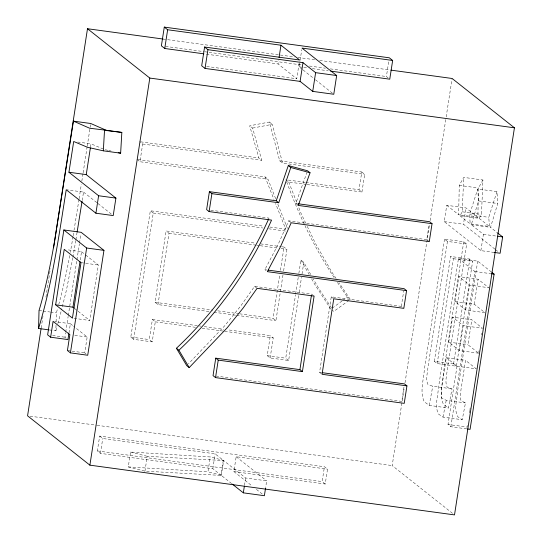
<?xml version="1.0" encoding="UTF-8"?>
<svg xmlns="http://www.w3.org/2000/svg" width="542" height="542" viewBox="0 0 542 542"><rect width="100%" height="100%" fill="white"/><g stroke="black" fill="none" stroke-linecap="round" stroke-linejoin="round"><path stroke-width="0.41" stroke-dasharray="2.71 2.03" d="M482.936 180.005L478.498 188.006L477.854 217.315L458.627 214.693L459.27 185.384L463.708 177.383L482.936 180.005L481.479 214.429L479.182 218.365L459.955 215.743L462.245 211.807L463.708 177.383M49.281 329.915L55.873 330.81L56.022 325.105M56.104 321.84L56.341 312.87A143.379 25.013 -82.2 0 0 57.669 308.323M41.158 328.039L42.974 316.338M45.948 297.104L50.352 268.683M78.976 199.531L74.058 230.052M79.105 198.69L81.3 184.49M81.822 181.15L82.987 173.63M83.116 172.79L87.12 146.896M87.255 146.055L90.616 124.335M90.487 147.173L91.002 143.847L77.818 142.045M66.138 338.154L64.938 337.205L65.582 333.039M65.711 332.212L68.156 316.392M68.285 315.566L76.795 260.634M76.923 259.801L79.369 243.988M79.498 243.155L80.914 234.002M68.969 332.903L70.385 323.73L54.728 321.596M80.257 259.997L81.537 251.718L66.7 249.693M85.921 353.818L84.721 352.862L87.174 337.016L73.617 326.284M74.078 318.337L89.735 320.471L98.326 265.011L85.412 254.787M275.668 198.718L267.938 179.192L139.938 161.733L142.681 144.023L139.775 141.719M99.667 436.073L102.743 438.505L215.127 453.837L223.297 460.307L221 475.158L212.83 468.694L100.439 453.363L97.37 450.93L99.667 436.073L324.448 466.737L327.517 469.169L325.22 484.026L233.873 471.567L236.17 456.71L327.517 469.169M100.439 453.363L102.743 438.505M152.194 341.873L149.287 339.577L152.39 319.529L155.297 321.833L152.194 341.873L133.698 339.353L130.791 337.049L150.344 210.743L263.175 226.136M133.698 339.353L153.25 213.04L150.344 210.743M231.685 483.62L221.332 475.429L144.944 471.167L128.264 466.906L130.568 452.048L210.262 456.953L223.297 460.307M208.995 311.548L157.966 304.59L155.059 302.287L166.103 230.973L255.6 243.189M157.966 304.59L169.009 233.277L166.103 230.973M144.944 471.167L147.248 456.31L223.636 460.571L245.628 477.983L266.671 480.856L265.655 487.454M221 475.158L207.959 471.811L210.262 456.953M212.83 468.694L215.127 453.837M299.13 63.258L296.738 78.732L278.06 63.949L278.568 60.69M221.332 475.429L223.636 460.571M302.375 69.41L299.103 66.822L299.99 61.117M300.112 60.304L301.752 49.715M244.483 485.415L245.628 477.983M298.676 295.634L288.635 360.491L270.133 357.964L267.226 355.66L270.329 335.62L227.674 329.8M282.965 275.072L275.905 320.681L272.999 318.378L279.801 274.428M280.444 270.282L284.042 247.064L281.528 246.725M270.133 357.964L273.236 337.923L270.329 335.62M283.608 270.925L286.948 249.367L284.042 247.064M288.635 360.491L285.729 358.187L295.512 294.997M295.641 294.164L298.344 276.705M298.859 273.378L300.918 260.079L303.825 262.382L311.23 275.35M299.191 292.314L301.508 277.348M302.023 274.022L303.825 262.382M321.447 373.804L319.577 372.32L331.264 296.813L401.331 306.372L403.201 307.856M361.778 172.004L364.685 174.307L361.941 192.017L359.034 189.714L361.778 172.004L279.686 160.805L269.388 122.038L249.686 125.778L258.873 157.966L261.779 160.269L252.592 128.081L249.686 125.778M325.22 484.026L322.144 481.594L324.448 466.737M388.079 77.858L386.399 76.53L388.797 61.056M401.331 306.372L403.702 291.081M403.932 387.225L401.737 401.378L216.393 376.094M429.271 241.617L426.778 239.645L429.176 224.151M452.516 513.328L392.191 465.571L404.359 386.981M405.009 382.801L429.596 223.954M430.118 220.608L446.032 117.777M446.161 116.936L452.116 78.482M494.263 252.45L480.883 250.628L444.237 221.617L446.764 205.303L465.991 207.925L477.854 217.315M444.521 239.103L424.352 369.373C423.729 379.908 419.535 391.656 424.223 401.71L429.21 405.396L448.437 408.018L451.994 388.858L447.204 387.164C444.576 381.92 446.845 375.66 447.15 370.118L466.669 244.042L463.749 241.725L444.521 239.103L447.441 241.414L466.669 244.042M447.441 241.414L427.923 367.49C427.618 373.038 425.348 379.298 427.977 384.535L432.76 386.236L451.994 388.858M434.345 361.331L450.578 256.461L469.812 259.083L472.658 261.339L456.425 366.202L437.198 363.58L434.345 361.331L453.573 363.953L456.425 366.202M437.198 363.58L453.43 258.717L450.578 256.461M494.88 249.103L463.471 224.239L465.991 207.925M491.479 272.05L477.692 261.136L458.464 258.514L438.295 388.783C437.922 397.001 434.311 406.514 438.62 414.156L443.004 417.096L462.231 419.725L465.463 402.923L461.046 400.734L460.219 397.53L460.951 389.935L465.531 360.335L446.303 357.713L441.723 387.313L441.208 397.056L441.818 398.113L446.235 400.301L465.463 402.923M463.749 241.725L443.58 371.995C442.956 382.537 438.763 394.278 443.451 404.332L448.437 408.018M478.667 353.208L459.44 350.586L448.722 342.104L452.584 317.165L471.811 319.787L482.529 328.276L463.302 325.647L452.584 317.165M455.002 301.548L474.23 304.177L484.948 312.659L465.713 310.038L455.002 301.548L458.857 276.616L478.091 279.238L488.803 287.721L469.575 285.099L458.857 276.616M453.573 363.953L469.812 259.083M466.737 428.878L450.849 426.717L448.004 424.461L457.021 366.196L446.303 357.713M459.44 350.586L463.302 325.647M465.713 310.038L469.575 285.099M450.849 426.717L474.88 271.508L458.464 258.514M477.692 261.136L457.529 391.405C457.15 399.623 453.539 409.135 457.848 416.778L462.231 419.725M480.883 250.628L483.41 234.313L471.31 224.734L478.532 200.892L477.726 189.002L496.953 191.624L497.759 203.514L490.537 227.355L496.906 232.396M478.037 352.707L467.949 344.726L471.811 319.787M474.23 304.177L478.091 279.238M467.489 425.416L467.231 427.082L448.004 424.461M469.419 412.936L469.806 410.436M469.934 409.603L470.192 407.936M478.796 352.375L479.053 350.715M481.499 334.922L481.757 333.262M75.765 240.526L72.974 256.949M75.9 239.693L76.971 233.006M82.194 200.438L83.536 192.085L67.052 189.835M72.994 236.644L72.33 240.77A143.379 25.013 -82.2 0 1 70.338 252.328M73.129 235.824L73.922 230.878M72.831 257.762L66.395 290.336L61.544 309.841M429.21 405.396L432.76 386.236M443.004 417.096L446.235 400.301M55.873 330.81L56.964 326.779M57.838 323.554L61.321 310.647M496.953 191.624L488.769 217.322L489.433 226.481L470.205 223.86L469.541 214.7L477.726 189.002M297.646 204.93L295.776 203.453L306.982 172.383M426.778 239.645L288.717 220.811L277.985 244.747L264.862 269.672L266.108 270.654M313.479 295.614L311.609 294.137L254.605 286.359L240.689 306.006L224.74 325.769L188.453 363.804M332.185 308.174L342.09 300.959M342.747 300.478L347.368 297.111L350.274 299.414L338.94 282.639M348.96 300.376L333.777 311.44L332.029 310.058M252.592 128.081L272.301 124.342L282.592 163.108L364.685 174.307M128.264 466.906L207.959 471.811M162.932 39.024L294.536 56.978M297.883 57.438L314.651 59.728M319.678 60.413L390.091 70.02M165.574 46.402L204.049 51.653M204.883 51.768L208.23 52.222M209.07 52.337L302.754 65.115M309.441 66.029L325.335 68.197M330.356 68.881L386.399 76.53M206.407 54.173L278.06 63.949M299.103 66.822L308.256 68.068M312.409 68.638L328.215 70.792M206.692 66.449L296.738 78.732M140.615 141.835L258.873 157.966M459.27 185.384L478.498 188.006M142.681 144.023L261.779 160.269M478.532 200.892L497.759 203.514M137.871 159.544L265.031 176.888L267.938 179.192M288.337 180.073L304.977 182.342M305.803 182.458L359.034 189.714M285.844 179.734L288.75 182.031L306.216 184.415M307.05 184.531L361.941 192.017M462.245 211.807L481.479 214.429M469.541 214.7L488.769 217.322M471.31 224.734L490.537 227.355M444.237 221.617L463.471 224.239M295.776 203.453L297.45 203.677M483.41 234.313L496.79 236.143M210.784 210.181L269.062 218.128M269.862 227.044L285.742 229.212L275.539 203.44M153.25 213.04L262.741 227.979M268.588 228.778L286.142 231.17M453.43 258.717L472.658 261.339M474.88 271.508L490.761 273.676M260.621 243.873L280.695 246.61M169.009 233.277L256 245.147M256.833 245.262L259.347 245.601M260.18 245.716L277.748 248.114M281.095 248.568L286.948 249.367M264.862 269.672L266.535 269.902M81.015 262.646L98.326 265.011M448.722 342.104L467.949 344.726M155.059 302.287L212.776 310.159M217.796 310.844L238.704 313.696M239.544 313.811L272.999 318.378M214.009 312.233L235.756 315.2M236.597 315.315L275.905 320.681M152.39 319.529L200.906 326.148M204.253 326.609L223.487 329.231M155.297 321.833L195.445 327.314M202.139 328.222L223.887 331.189M224.727 331.304L273.236 337.923M457.021 366.196L476.249 368.824L465.531 360.335M39.031 310.505L42.33 310.959M43.157 311.067L49.749 311.968M50.569 312.084L56.341 312.87M130.791 337.049L149.287 339.577M267.226 355.66L285.729 358.187M74.816 335.335L87.174 337.016M52.574 335.518L64.938 337.205M319.577 372.32L321.237 372.55M67.418 350.505L84.721 352.862M30.081 416.168L96.3 425.199M97.14 425.314L392.191 465.571M97.37 450.93L322.144 481.594M107.899 150.317L104.714 149.606L91.002 143.847M108.698 150.5L111.083 151.035M130.568 452.048L147.248 456.31M303.032 69.925L314.8 79.247M315.458 79.762L333.113 93.746M479.182 218.365L489.433 226.481M446.764 205.303L458.627 214.693M459.955 215.743L470.205 223.86M495.537 249.625L498.803 252.213M269.388 122.038L272.301 124.342M279.686 160.805L282.592 163.108M288.717 220.811L291.21 222.782M331.264 296.813L333.757 298.791M137.031 159.429L139.938 161.733M254.605 286.359L257.098 288.33M83.536 192.085L97.384 203.047M98.041 203.568L112.553 215.059M81.537 251.718L84.762 254.273M74.884 308.716L77.472 310.762M78.116 311.271L89.735 320.471M70.385 323.73L72.974 325.776M236.17 456.71L266.671 480.856M233.873 471.567L252.437 486.262M256.42 489.412L263.046 494.663M336.101 278.446L331.853 272.152L315.458 243.5L307.192 226.231M334.143 277.538C314.367 247.911 299.048 215.479 286.772 182.085M337.449 282.429L347.368 297.111M331.487 307.937L318.222 287.606L313.283 278.954M330.864 309.136L315.308 285.302L311.196 278.093M300.918 260.079L309.143 274.489M305.756 223.223L301.088 213.46L297.693 204.822M277.829 204.185L287.409 228.392M265.031 176.888L273.995 199.537M288.75 182.031L297.389 204.036M69.742 255.607A143.379 25.013 -82.2 0 1 58.773 304.38"/><path stroke-width="0.81" d="M38.57 328.452L39.031 310.505A143.379 25.013 -82.2 0 0 55.02 238.405L73.441 121.137L90.744 123.501L106.977 130.595L121.835 132.417L120.642 153.183L103.332 150.825L87.411 147.241L73.698 141.482L68.936 172.248L98.61 195.743L115.913 198.101L113.21 215.581L95.907 213.216L66.226 189.727C58.875 236.298 52.249 283.195 38.57 328.452L48.455 329.8M103.332 150.825L104.531 130.053L89.667 128.23L73.441 121.137M41.029 328.879L27.567 415.822L89.884 465.158L454.508 514.9L514.433 127.81L452.116 78.482L390.931 70.135M53.583 247.782L87.492 28.733L162.932 39.024M50.63 337.212L53.082 321.365L69.871 334.658L67.418 350.505L70.413 352.876L87.723 355.24L103.956 250.37L81.171 232.335L63.868 229.971L47.635 334.841L50.63 337.212L67.933 339.577L68.841 333.737M55.643 304.821L64.234 249.361L81.015 262.646L72.432 318.113L55.643 304.821L72.953 307.185L74.24 308.208M115.913 198.101L86.239 174.605L90.358 148M72.953 307.185L79.999 261.65M70.413 352.876L86.645 248.012L63.868 229.971M95.907 213.216L98.61 195.743M89.884 465.158L149.809 78.068L87.492 28.733M330.708 71.131L389.759 79.186L392.659 60.453L389.298 57.798L164.287 27.1L161.387 45.833L164.748 48.489L203.907 53.834M164.748 48.489L167.647 29.756L164.287 27.1M167.647 29.756L280.959 45.216L299.638 59.999L204.591 47.032L201.692 65.765L205.045 68.421L300.092 81.388L312.727 91.388L333.77 94.261L336.67 75.528L302.002 48.089L392.659 60.453M205.045 68.421L207.945 49.695L204.591 47.032M276.23 200.784L288.303 165.547L290.79 167.519L278.724 202.755L276.23 200.784L209.402 191.665L206.624 209.612L209.117 211.583L271.556 220.106C249.632 269.11 218.019 313.459 178.914 350.24L189.212 367.591L227.233 327.741L243.182 307.985L257.098 288.33L314.103 296.108L302.409 371.616L218.236 360.125L215.743 358.154L213.04 375.633L215.526 377.605L404.23 403.35L406.94 385.87L404.447 383.899L322.07 372.659M209.117 211.583L211.895 193.643L209.402 191.665M215.526 377.605L218.236 360.125M279.069 57.432L280.959 45.216M300.092 81.388L302.992 62.662L207.945 49.695M265.526 488.281L264.374 495.713L243.331 492.841L244.354 486.235M312.727 91.388L315.627 72.662L302.992 62.662M302.409 371.616L299.916 369.637L311.352 295.79M268.215 270.126L404.075 288.662L406.568 290.634L403.824 308.351L333.757 298.791L322.07 374.292L406.94 385.87M298.283 203.792L429.555 221.705L432.049 223.677L429.271 241.617L291.21 222.782L280.478 246.725L267.355 271.644L406.568 290.634M492.136 272.572L494.108 274.13L470.077 429.339L467.57 428.993M497.542 232.904L502.637 236.935L500.117 253.25L494.263 252.45M77.106 232.172L82.059 201.272M288.303 165.547L307.558 170.791L310.051 172.762L298.269 205.425L432.049 223.677M268.683 218.88C246.854 267.626 215.296 311.67 176.421 348.269L186.726 365.62L189.212 367.591M315.627 72.662L336.67 75.528M149.809 78.068L514.433 127.81M104.531 130.053L121.835 132.417M68.936 172.248L86.239 174.605M211.895 193.643L278.724 202.755M497.624 236.251L502.637 236.935M491.601 273.791L494.108 274.13M86.645 248.012L103.956 250.37M215.743 358.154L299.916 369.637M118.251 152.648L120.642 153.183M290.79 167.519L310.051 172.762M176.421 348.269L178.914 350.24M232.335 484.135L243.331 492.841"/></g></svg>
